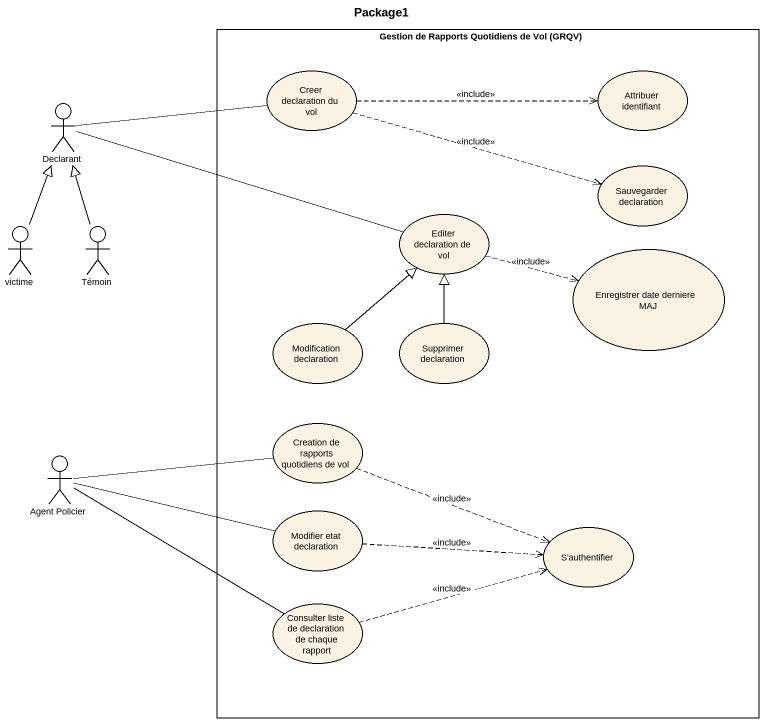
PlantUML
@startuml
title Package1
rectangle "Gestion de Rapports Quotidiens de Vol (GRQV)" as Gestion_de_Rapports {
  usecase "Creer declaration du vol" as Creer_declaration_du_vol
  usecase "Attribuer identifiant" as Attribuer_identifiant
  usecase "Sauvegarder declaration" as Sauvegarder_declaration
  usecase "Editer declaration de vol" as Editer_declaration_de_vol
  usecase "Enregistrer date derniere MAJ" as Enregistrer_date_derniere
  usecase "Modification declaration" as Modification_declaration
  usecase "Supprimer declaration" as Supprimer_declaration
  usecase "Creation de rapports quotidiens de vol" as Creation_de_rapports
  usecase "Modifier etat declaration" as Modifier_etat_declaration
  usecase "S'authentifier" as S_authentifier
  usecase "Consulter liste de declaration de chaque rapport" as Consulter_liste_de
}
actor Declarant
actor victime
actor Témoin
actor "Agent Policier" as Agent_Policier
Creer_declaration_du_vol .right.> Attribuer_identifiant : <<include>>
Creer_declaration_du_vol .right.> Sauvegarder_declaration : <<include>>
Declarant -right- Creer_declaration_du_vol
Declarant -right- Editer_declaration_de_vol
Editer_declaration_de_vol .right.> Enregistrer_date_derniere : <<include>>
victime -up-|> Declarant
Témoin -up-|> Declarant
Modification_declaration -up-|> Editer_declaration_de_vol
Supprimer_declaration -up-|> Editer_declaration_de_vol
Creation_de_rapports .right.> S_authentifier : <<include>>
Agent_Policier -right- Creation_de_rapports
Agent_Policier -right- Modifier_etat_declaration
Agent_Policier -right- Consulter_liste_de
Modifier_etat_declaration .right.> S_authentifier : <<include>>
Consulter_liste_de .right.> S_authentifier : <<include>>
@enduml
